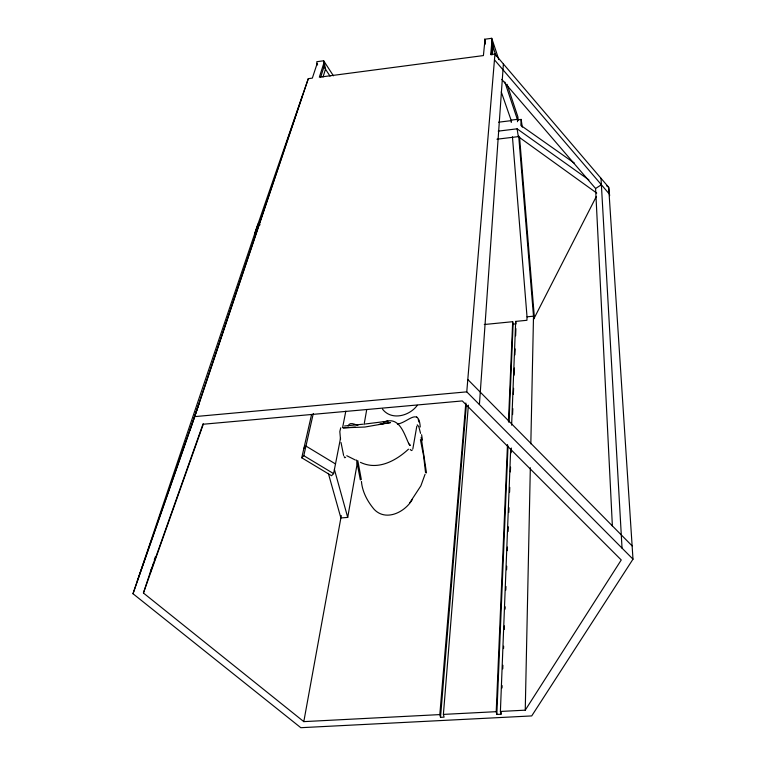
<?xml version="1.0" encoding="UTF-8"?>
<svg xmlns="http://www.w3.org/2000/svg" width="766" height="766" viewBox="0 0 766 766"><rect width="100%" height="100%" fill="white"/><g stroke="black" fill="none" stroke-linecap="round" stroke-linejoin="round"><path stroke-width="1.15" d="M510.683 449.039L500.399 711.451L525.246 710.168L530.331 467.739M530.828 443.849L533.509 316.176L518.706 135.946M512.444 136.808L527.027 316.818L526.931 320.293L515.681 321.404L511.621 425.178M507.494 444.539L496.215 711.671L496.828 714.448L501.012 714.228L501.098 711.844M502.027 687.964L502.113 685.58M502.764 668.862L502.898 665.281M503.549 648.572L503.635 646.178M504.287 629.47L504.421 625.889M505.072 609.171L505.158 606.787M505.809 590.069L505.943 586.488M506.594 569.78L506.728 566.198M507.331 550.677L507.465 547.096M508.069 531.575L508.251 526.797M508.806 512.473L508.988 507.695M509.591 492.174L509.773 487.406M510.376 471.885L510.558 467.107M511.113 452.783L511.295 448.005M512.588 414.578L512.818 408.613M513.373 394.289L513.603 388.314M514.11 375.187L514.388 368.025M514.896 354.888L515.125 348.923M515.633 335.786L515.911 328.624M517.577 119.86L521.139 119.419L520.88 125.442L574.538 163.235M508.452 421.875L512.684 321.701L484.294 324.516M496.828 714.448L508.03 445.889M509.026 422.018L513.105 324.142L512.684 321.701M479.411 404.572L503.396 63.961M465.814 403.002L439.818 714.592L440.517 717.34L444.089 717.158L443.39 714.4L468.39 405.147M440.517 717.34L466.417 404.304M260.143 224.783L257.989 224.036L133.006 593.736L300.808 727.7L531.719 715.923L632.994 559.161L466.772 391.857L494.941 54.06L490.719 54.616L492.031 39.928L493.093 46.573L492.385 54.721M491.322 54.798L492.423 42.36M425.561 472.699L423.588 455.713L420.4 439.646M328.346 473.369L340.88 517.94L347.716 517.414L357.435 462.252M364.061 424.699L366.751 409.446M439.818 714.592L303.805 721.629L341.31 515.595M311.59 414.454L301.747 457.79L331.544 475.715L333.603 473.627L340.544 438.133M342.613 427.572L345.82 411.141M416.809 426.212L412.836 448.943M426.48 472.938L421.166 437.319M301.747 457.79L303.786 455.665L313.294 413.525M425.073 474.25L420.879 485.826L409.8 502.735M323.013 77.04L325.579 68.93L324.075 62.477L319.336 77.203L483.413 55.573L484.878 40.885L485.271 43.317M320.581 77.481L324.621 64.842M303.805 721.629L143.424 593.018L151.649 568.075M154.263 560.138L155.383 556.738M153.784 562.158L150.423 572.374L203.153 423.627M189.901 430.435L302.417 95.807M133.006 593.736L194.717 416.618L308.296 78.659L312.337 78.132L317.21 63.396L317.574 64.966M254.571 233.917L308.296 78.659M137.344 580.896L198.815 404.4M143.424 593.018L203.287 424.23L462.291 400.934L621.245 559.975L525.246 710.168M340.726 427.792L339.826 431.584L340.506 439.502M348.09 426.049C349.631 421.463 354.859 424.479 357.894 425.398M533.433 319.642L596.226 196.69M412.29 450.054L411.399 450.552L410.193 449.431M412.462 499.26C405.31 511.985 386.112 521.847 374.229 509.438C367.546 501.567 362.318 491.896 361.437 481.45M345.6 457.283L344.796 457.781L344.145 456.603M417.307 405.291C409.619 415.986 391.531 420.917 382.521 409.159M303.93 448.177L305.95 446.061L335.489 463.947M612.379 526.079L595.594 188.513L601.377 184.75M346.768 455.732L355.405 460.04M408.479 449.173C395.802 460.94 377.676 470.707 360.441 462.348M417.24 424.824L418.81 426.691L420.563 433.355M397.391 424.067C407.818 422.708 418.868 406.832 420.237 426.997M381.037 424.096L383.728 423.512L382.081 423.828M383.546 423.55L390.555 422.573L364.903 427.035L343.13 427.868M381.248 423.981L378.911 424.393M343.292 427.84L355.367 427.112M333.421 75.815L323.673 60.782L316.808 61.701L316.923 64.248M484.993 44.552L484.581 39.258L491.743 38.3L498.838 59.614M501.261 91.91L511.094 120.118L517.347 119.343L517.538 121.717M498.609 122.196L511.65 120.588M365.401 423.971L388.017 421.166L385.652 421.53C399.68 416.943 404.295 434.207 408.853 443.83M498.206 131.139L517.107 128.822L588.91 179.924M496.952 139.211L518.314 136.626L596.724 193.08M409.714 444.845L410.203 445.41L409.331 444.634M527.027 316.818L533.509 316.176M513.105 324.142L516.092 323.846M194.717 416.618L466.772 391.857M362.787 424.23L344.556 425.982M443.39 714.4L496.215 711.671M303.786 455.665L333.603 473.627M606.729 185.908L608.673 187.287L609.659 195.646M467.806 379.515L632.122 545.89M501.807 79.386L595.594 188.513M494.463 59.815L609.104 193.779M494.941 54.06L608.673 187.287L632.994 559.161M409.81 445.065L408.565 443.284M360.355 479.947L356.535 460.021M416.656 416.905L417.144 417.556M361.322 479.516L357.799 460.625M330.031 76.14L323.97 66.881L323.673 60.782M484.581 39.258L485.357 41.498M496.09 56.014L492.232 44.505L491.743 38.3M504.823 82.029L517.347 119.343M507.054 84.308L517.883 116.844L518.17 120.415M418.217 419.5L419.079 422.162M334.407 469.453L347.716 517.414M343.618 455.454L341.033 442.556M500.399 711.451L501.012 714.228M515.681 321.404L515.958 323.032M517.107 128.822L518.314 136.626M421.606 434.705L422.449 440.077M521.139 119.419L522.316 127.156M519.549 137.076L534.429 318.014M511.094 120.118L511.286 122.503M601.013 178.306L622.04 548.14M385.719 421.501L383.268 421.922L385.777 421.549"/></g></svg>
